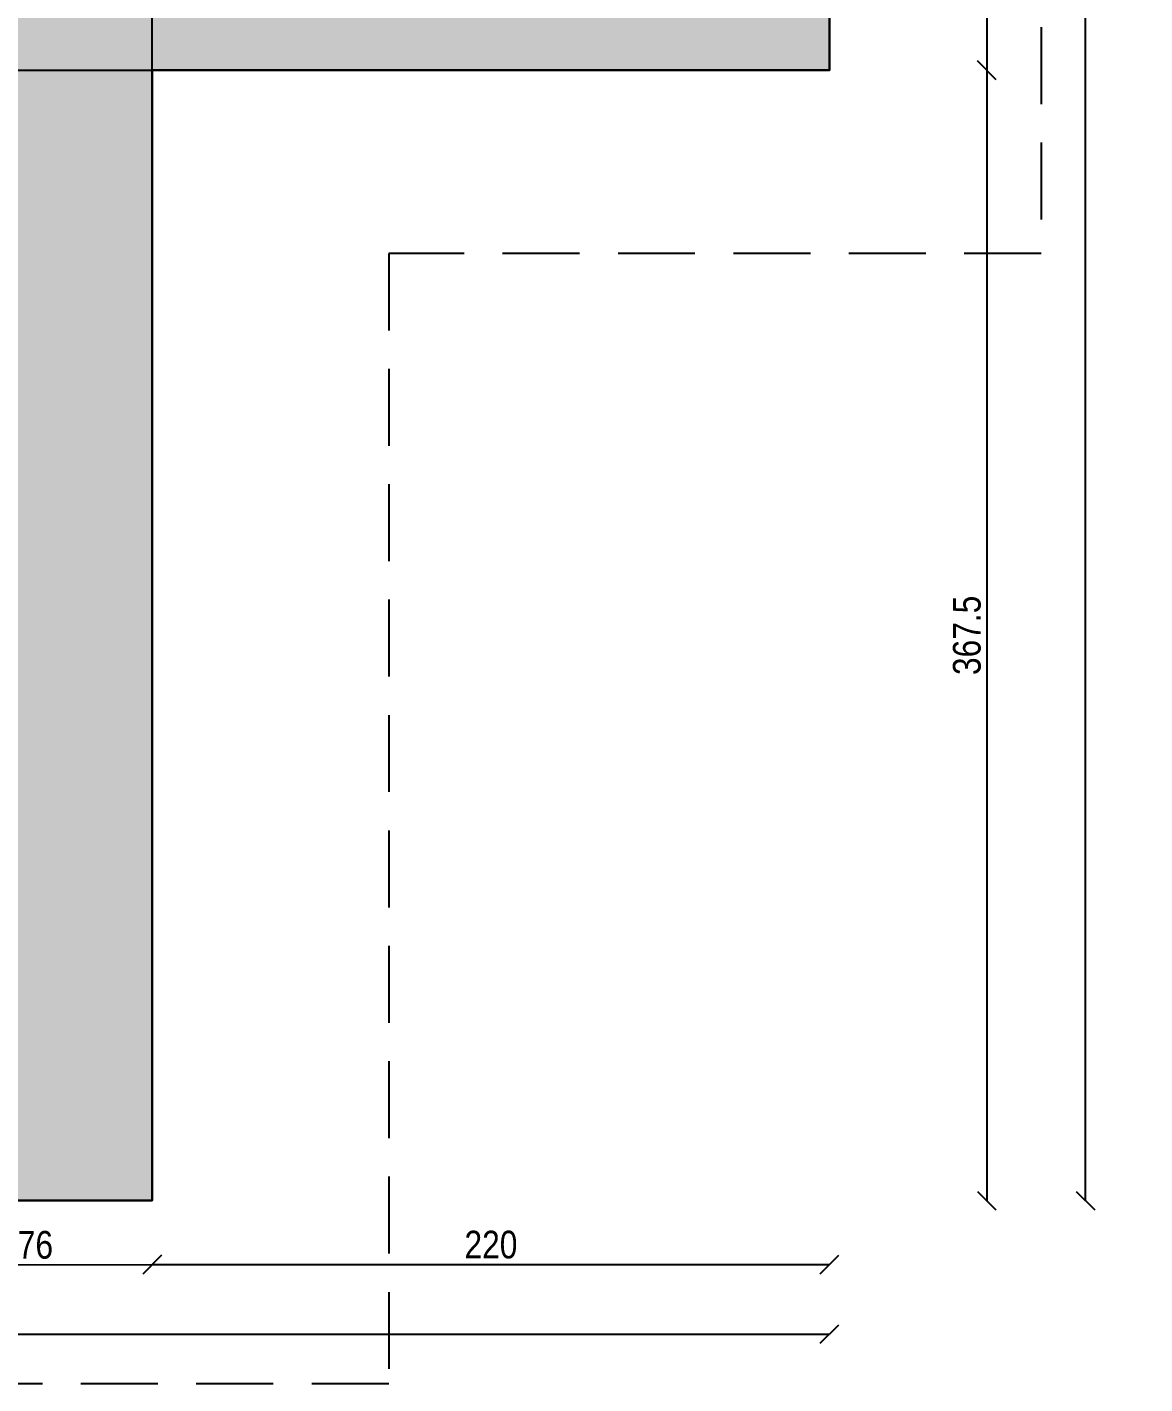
# Model space of a CAD drawing. Header units: metres. Extents: x 493 to 630, y -132 to -15.
# Drawn here: x 568.339 to 571.97, y -93.39 to -88.981 of the extents above; entities that cross this region are included whole.
import ezdxf

# ---------------------------------------------------------------- set-up
doc = ezdxf.new("R2010")
doc.units = ezdxf.units.M
doc.header["$MEASUREMENT"] = 0
doc.header["$PDMODE"] = 3
doc.linetypes.add('HIDDEN2', pattern=[0.1875, 0.125, -0.0625])
for name, color, linetype in [('a_caramida', 2, 'Continuous'), ('a_cote_50', 9, 'Continuous'), ('a_pereti_hasuri', 253, 'Continuous'), ('a_scari_punctat', 40, 'HIDDEN2')]:
    doc.layers.add(name, color=color, linetype=linetype)
doc.styles.get("Standard").update_dxf_attribs({"font": 'ARIALN.TTF'})
doc.dimstyles.new('50 cote', dxfattribs={"dimtxt": 0.09, "dimasz": 0.06, "dimexe": 0, "dimexo": 0, "dimgap": 0.018, "dimtad": 1, "dimdec": 1, "dimlfac": 100, "dimrnd": 0.5, "dimdsep": 46, "dimtxsty": 'Standard', "dimblk": 'OBLIQUE', "dimcen": 0.00045, "dimclrd": 256, "dimclrt": 4, "dimadec": 1, "dimazin": 0, "dimtfac": 1, "dimtdec": 1, "dimtix": 1, "dimtofl": 0, "dimtmove": 0, "dimatfit": 3, "dimldrblk": 'OBLIQUE', "dimfxl": 0, "dimtolj": 1, "dimtzin": 0, "dimarcsym": 0})

# ---------------------------------------------------------------- blocks, each defined once
blk = doc.blocks.new('_Oblique')
at = {"color": 0, "linetype": 'ByBlock', "lineweight": -2}
blk.add_line((-0.5, -0.5), (0.5, 0.5), dxfattribs=at)
blk = doc.blocks.new('*D1061')
at = {"layer": 'a_cote_50', "lineweight": -2, "ltscale": 0.3}
blk.add_line((14.3886, -60.6844), (14.3886, -63.4009), dxfattribs=at)
at = {"layer": 'Defpoints', "color": 0, "ltscale": 0.3}
for p in [(13.8782, -60.6844), (13.8782, -63.4009), (14.3886, -63.4009)]:
    blk.add_point(p, dxfattribs=at)
at = {"layer": 'a_cote_50', "lineweight": -2, "ltscale": 0.3, "xscale": 0.06, "yscale": 0.06, "zscale": 0.06}
for p, rotation in [((14.3886, -60.6844), 90), ((14.3886, -63.4009), 270)]:
    blk.add_blockref('_Oblique', p, dxfattribs=dict(at, rotation=rotation))
at = {"layer": 'a_cote_50', "color": 4, "ltscale": 0.3, "insert": (14.3246, -62.0426), "char_height": 0.09, "attachment_point": 5, "rotation": 90}
blk.add_mtext('\\A1;271.5', dxfattribs=at)
blk = doc.blocks.new('*D1062')
at = {"layer": 'a_cote_50', "lineweight": -2, "ltscale": 0.3}
blk.add_line((14.3886, -63.4009), (14.3886, -67.0744), dxfattribs=at)
at = {"layer": 'Defpoints', "color": 0, "ltscale": 0.3}
for p in [(13.8782, -63.4009), (11.6782, -67.0744), (14.3886, -67.0744)]:
    blk.add_point(p, dxfattribs=at)
at = {"layer": 'a_cote_50', "lineweight": -2, "ltscale": 0.3, "xscale": 0.06, "yscale": 0.06, "zscale": 0.06}
for p, rotation in [((14.3886, -63.4009), 90), ((14.3886, -67.0744), 270)]:
    blk.add_blockref('_Oblique', p, dxfattribs=dict(at, rotation=rotation))
at = {"layer": 'a_cote_50', "color": 4, "ltscale": 0.3, "insert": (14.3246, -65.2376), "char_height": 0.09, "attachment_point": 5, "rotation": 90}
blk.add_mtext('\\A1;367.5', dxfattribs=at)
blk = doc.blocks.new('*D1063')
at = {"layer": 'a_cote_50', "lineweight": -2, "ltscale": 0.3}
blk.add_line((14.7097, -67.0744), (14.7097, -14.5658), dxfattribs=at)
at = {"layer": 'Defpoints', "color": 0, "ltscale": 0.3}
for p in [(11.6782, -14.5658), (14.7097, -14.5658), (11.6782, -67.0744)]:
    blk.add_point(p, dxfattribs=at)
at = {"layer": 'a_cote_50', "lineweight": -2, "ltscale": 0.3, "xscale": 0.06, "yscale": 0.06, "zscale": 0.06}
for p, rotation in [((14.7097, -14.5658), 90), ((14.7097, -67.0744), 270)]:
    blk.add_blockref('_Oblique', p, dxfattribs=dict(at, rotation=rotation))
at = {"layer": 'a_cote_50', "color": 4, "ltscale": 0.3, "insert": (14.6458, -40.8201), "char_height": 0.09, "attachment_point": 5, "rotation": 90}
blk.add_mtext('\\A1;5251', dxfattribs=at)
blk = doc.blocks.new('*D1104')
at = {"layer": 'a_cote_50', "lineweight": -2, "ltscale": 0.3}
blk.add_line((10.9186, -67.2833), (11.6786, -67.2819), dxfattribs=at)
at = {"layer": 'Defpoints', "color": 0, "ltscale": 0.3}
for p in [(10.9182, -67.0744), (11.6782, -67.0744), (11.6786, -67.2819)]:
    blk.add_point(p, dxfattribs=at)
at = {"layer": 'a_cote_50', "lineweight": -2, "ltscale": 0.3, "xscale": 0.06, "yscale": 0.06, "zscale": 0.06}
for p, rotation in [((10.9186, -67.2833), 180.1079428696821), ((11.6786, -67.2819), 0.1079428696821681)]:
    blk.add_blockref('_Oblique', p, dxfattribs=dict(at, rotation=rotation))
at = {"layer": 'a_cote_50', "color": 4, "ltscale": 0.3, "insert": (11.2985, -67.2187), "char_height": 0.09, "attachment_point": 5, "rotation": 0.1079}
blk.add_mtext('\\A1;76', dxfattribs=at)
blk = doc.blocks.new('*D1105')
at = {"layer": 'a_cote_50', "lineweight": -2, "ltscale": 0.3}
blk.add_line((-50.9468, -67.5081), (13.8782, -67.5081), dxfattribs=at)
at = {"layer": 'Defpoints', "color": 0, "ltscale": 0.3}
for p in [(13.8782, -63.4009), (-50.9468, -67.0744), (13.8782, -67.5081)]:
    blk.add_point(p, dxfattribs=at)
at = {"layer": 'a_cote_50', "lineweight": -2, "ltscale": 0.3, "xscale": 0.06, "yscale": 0.06, "zscale": 0.06, "rotation": 180}
blk.add_blockref('_Oblique', (-50.9468, -67.5081), dxfattribs=at)
at = {"layer": 'a_cote_50', "lineweight": -2, "ltscale": 0.3, "xscale": 0.06, "yscale": 0.06, "zscale": 0.06}
blk.add_blockref('_Oblique', (13.8782, -67.5081), dxfattribs=at)
at = {"layer": 'a_cote_50', "color": 4, "ltscale": 0.3, "insert": (-18.5343, -67.4441), "char_height": 0.09, "attachment_point": 5}
blk.add_mtext('\\A1;6482.5', dxfattribs=at)
blk = doc.blocks.new('*D1198')
at = {"layer": 'a_cote_50', "lineweight": -2, "ltscale": 0.3}
blk.add_line((11.6782, -67.2819), (13.8782, -67.2819), dxfattribs=at)
at = {"layer": 'Defpoints', "color": 0, "ltscale": 0.3}
for p in [(11.6782, -63.4009), (13.8782, -63.4009), (13.8782, -67.2819)]:
    blk.add_point(p, dxfattribs=at)
at = {"layer": 'a_cote_50', "lineweight": -2, "ltscale": 0.3, "xscale": 0.06, "yscale": 0.06, "zscale": 0.06, "rotation": 180}
blk.add_blockref('_Oblique', (11.6782, -67.2819), dxfattribs=at)
at = {"layer": 'a_cote_50', "lineweight": -2, "ltscale": 0.3, "xscale": 0.06, "yscale": 0.06, "zscale": 0.06}
blk.add_blockref('_Oblique', (13.8782, -67.2819), dxfattribs=at)
at = {"layer": 'a_cote_50', "color": 4, "ltscale": 0.3, "insert": (12.7782, -67.2179), "char_height": 0.09, "attachment_point": 5}
blk.add_mtext('\\A1;220', dxfattribs=at)
blk = doc.blocks.new('COTE EXY')
at = {"layer": 'a_cote_50', "ltscale": 0.3}
dim = blk.add_linear_dim(base=(14.7097, -14.5658), p1=(11.6782, -67.0744), p2=(11.6782, -14.5658), angle=90, dimstyle='50 cote', dxfattribs=at)
dim.commit()
dim.dimension.update_dxf_attribs({"geometry": '*D1063', "text_midpoint": (14.6458, -40.8201)})
for base, p1, p2, angle, picture, middle in [((14.38856, -63.4009), (13.87823, -60.68436), (13.87823, -63.4009), 90, '*D1061', (14.3246, -62.04263)), ((14.38856, -67.07436), (13.87823, -63.4009), (11.67823, -67.07436), 90, '*D1062', (14.3246, -65.23763)), ((11.6786, -67.2819), (10.9182, -67.0744), (11.6782, -67.0744), 180.1079, '*D1104', (11.2985, -67.2187))]:
    dim = blk.add_linear_dim(base=base, p1=p1, p2=p2, angle=angle, dimstyle='50 cote', override={"dimtmove": 1}, dxfattribs=at)
    dim.commit()
    dim.dimension.update_dxf_attribs({"geometry": picture, "text_midpoint": middle})
for base, p1, picture, middle in [((13.8782, -67.5081), (-50.9468, -67.0744), '*D1105', (-18.5343, -67.4441)), ((13.8782, -67.2819), (11.6782, -63.4009), '*D1198', (12.7782, -67.2179))]:
    dim = blk.add_linear_dim(base=base, p1=p1, p2=(13.8782, -63.4009), dimstyle='50 cote', dxfattribs=at)
    dim.commit()
    dim.dimension.update_dxf_attribs({"geometry": picture, "text_midpoint": middle})

msp = doc.modelspace()

# ---------------------------------------------------------------- hatches: boundary and pattern name
at = {"layer": 'a_pereti_hasuri', "ltscale": 0.3}
h = msp.add_hatch(dxfattribs=at)
h.set_pattern_fill('ANSI33', color=256, scale=0.25, style=0)
h.set_pattern_definition([(45, (-4876.954644, 8292.469365), (-0.04419417382, 0.04419417382), []), (45, (-4876.91045, 8292.469365), (-0.04419417382, 0.04419417382), [0.03125, -0.015625])])
h.paths.add_polyline_path([(570.9453, -85.2546), (570.3353, -85.2546), (570.3353, -84.5746), (570.1653, -84.5746), (570.1653, -84.2846), (570.3153, -84.2846), (570.3153, -83.7146), (570.9453, -83.7146)])
h.paths.add_polyline_path([(568.4753, -84.5746), (568.4753, -84.6146), (568.1553, -84.6146), (568.1553, -84.0446), (568.4453, -84.0446), (568.4453, -84.1646), (568.5304, -84.1646), (568.5304, -84.5746)])
h.paths.add_polyline_path([(570.9453, -86.4046), (570.3353, -86.4046), (570.3353, -88.5646), (569.4803, -88.5646), (569.4803, -88.8446), (568.2203, -88.8446), (568.2203, -91.9946), (567.9853, -91.9946), (567.9853, -92.7946), (568.7453, -92.7946), (568.7453, -89.1211), (570.9453, -89.1211)])

# ---------------------------------------------------------------- linework, layer by layer
at = {"layer": 'a_caramida', "ltscale": 0.3}
msp.add_lwpolyline([(570.9453, -86.4046), (570.3353, -86.4046), (570.3353, -88.5646), (569.4803, -88.5646), (569.4803, -88.8446), (568.2203, -88.8446), (568.2203, -91.9946), (567.9853, -91.9946), (567.9853, -92.7946), (568.7453, -92.7946), (568.7453, -89.1211), (570.9453, -89.1211)], close=True, dxfattribs=at)
at = {"layer": 'a_cote_50', "ltscale": 0.3}
for points in [[(568.7453, -89.1211), (570.9453, -89.1211), (570.9453, -40.2745), (567.4818, -40.5631), (568.5645, -28.8028), (539.9527, -21.8688), (539.835, -22.3547), (536.1514, -21.462), (536.2469, -30.2915), (538.1811, -30.7603), (536.881, -36.125), (548.6367, -38.9739), (557.2625, -41.0914), (557.2618, -51.3164), (560.1356, -51.3166), (560.1356, -58.222), (560.1356, -71.7996), (557.2551, -71.7996), (557.3251, -78.5696), (553.7851, -78.5696), (553.7851, -89.1211), (570.9453, -89.1211)], [(570.6253, -47.6311), (570.6253, -59.2511), (570.7953, -59.2511), (570.7953, -59.8811), (570.6253, -59.8811), (570.6253, -60.0711), (570.2953, -60.0711), (570.2953, -62.2811), (570.6253, -62.2811), (570.6253, -62.4711), (570.7953, -62.4711), (570.7953, -63.1111), (570.6253, -63.1111), (570.6253, -74.7411), (570.8655, -74.7411), (570.8664, -81.6911), (570.9453, -81.6911), (570.9453, -89.1211), (568.7453, -89.1211), (568.7453, -92.7946), (506.1203, -92.7946)]]:
    msp.add_lwpolyline(points, dxfattribs=at)
at = {"layer": 'a_cote_50', "color": 242, "ltscale": 0.3}
msp.add_lwpolyline([(568.7453, -92.7946), (568.7453, -83.0646), (553.7853, -83.0646), (553.785, -79.3896), (504.215, -79.3896), (506.1203, -92.7946)], close=True, dxfattribs=at)
at = {"layer": 'a_scari_punctat', "ltscale": 2}
msp.add_lwpolyline([(571.9632, -39.2176), (571.9695, -48.4811), (571.6331, -48.4811), (571.6331, -89.7166), (569.5132, -89.7166), (569.5132, -93.3901), (505.4682, -93.3901)], dxfattribs=at)

# ---------------------------------------------------------------- block references
at = {"layer": 'a_cote_50'}
msp.add_blockref('COTE EXY', (557.0671, -25.7202), dxfattribs=at)

doc.saveas('drawing.dxf')
